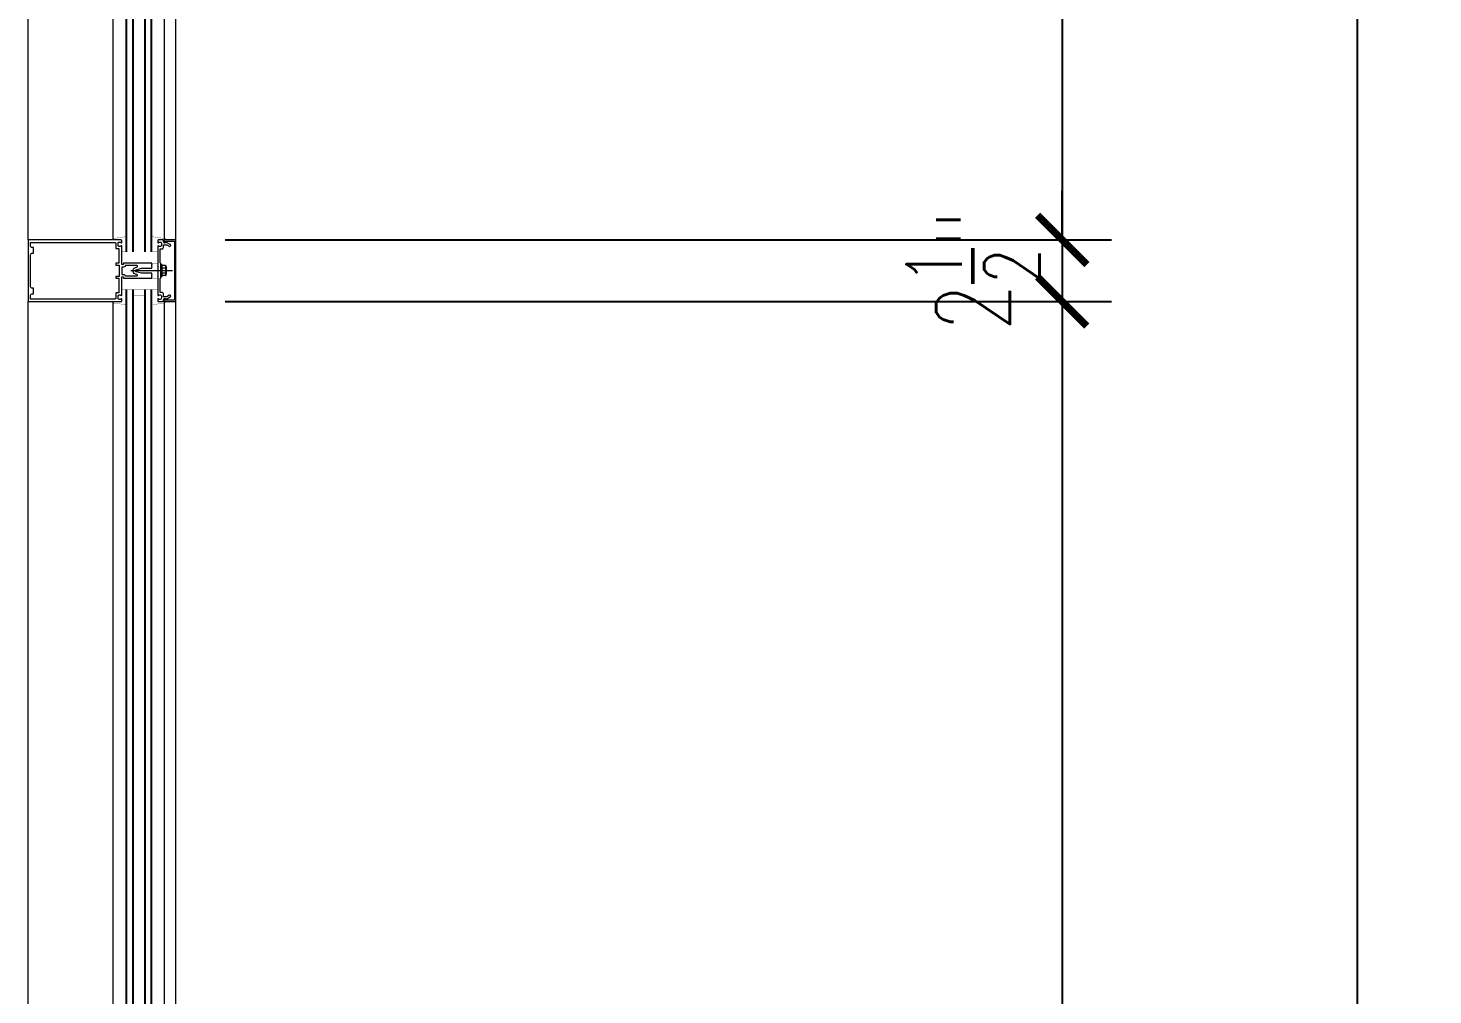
# Model space of a CAD drawing. Header units: inches. Extents: x 3850 to 5846, y -3 to 909.
# Drawn here: x 4372.1 to 4429.2, y 167.8 to 207.1 of the extents above; entities that cross this region are included whole.
import ezdxf

# ---------------------------------------------------------------- set-up
doc = ezdxf.new("R2010")
doc.units = ezdxf.units.IN
doc.header["$LTSCALE"] = 0.5
doc.header["$MEASUREMENT"] = 0
doc.layers.get('0').update_dxf_attribs({"lineweight": 18})
doc.layers.get('Defpoints').update_dxf_attribs({"color": 140, "lineweight": 18})
for name, color, linetype, lineweight in [('A-Anno-Dims', 211, 'Continuous', 18), ('A-Detl-Fine', 90, 'Continuous', 18), ('A-Detl-Medm', 31, 'Continuous', 25), ('A-Detl-Thin', 150, 'Continuous', 18), ('A-Detl-Wide', 213, 'Continuous', 50)]:
    doc.layers.add(name, color=color, linetype=linetype, lineweight=lineweight)
doc.styles.add('Arch-Dim', font='romans.shx', dxfattribs={"width": 0.75})
doc.dimstyles.new('Aec-Arch-I-96', dxfattribs={"dimscale": 96, "dimtxt": 0.09375, "dimasz": 0.0625, "dimexe": 0.0625, "dimexo": 0.0625, "dimgap": 0.03125, "dimtad": 1, "dimdec": 4, "dimzin": 3, "dimdsep": 46, "dimlunit": 4, "dimtxsty": 'Arch-Dim', "dimblk": 'ARCHTICK', "dimcen": 0.09375, "dimazin": 2, "dimtfac": 0.75, "dimtdec": 4, "dimtix": 1, "dimtmove": 2, "dimatfit": 2, "dimfxl": 1, "dimtolj": 1, "dimtzin": 0, "dimarcsym": 0})

# ---------------------------------------------------------------- blocks, each defined once
blk = doc.blocks.new('_ArchTick')
at = {"color": 0, "linetype": 'ByBlock', "const_width": 0.15}
blk.add_lwpolyline([(-0.5, -0.5), (0.5, 0.5)], dxfattribs=at)
blk = doc.blocks.new('*D109')
at = {"layer": 'A-Anno-Dims', "color": 0, "lineweight": -2, "transparency": 16777216}
for p, q in [((4380.12, 249.002), (4428.12, 249.002)), ((4426.12, 57), (4426.12, 249.002)), ((4380.12, 57), (4428.12, 57))]:
    blk.add_line(p, q, dxfattribs=at)
at = {"layer": 'Defpoints', "color": 0, "transparency": 16777216}
for p in [(4378.12, 249.002), (4426.12, 249.002), (4378.12, 57)]:
    blk.add_point(p, dxfattribs=at)
at = {"layer": 'A-Anno-Dims', "color": 0, "lineweight": -2, "transparency": 16777216, "xscale": 2, "yscale": 2, "zscale": 2}
for p, rotation in [((4426.12, 249.002), 90), ((4426.12, 57), 270)]:
    blk.add_blockref('_ArchTick', p, dxfattribs=dict(at, rotation=rotation))
at = {"layer": 'A-Anno-Dims', "color": 0, "transparency": 16777216, "insert": (4423.335, 153.001), "char_height": 3, "attachment_point": 5, "rotation": 90, "style": 'Arch-Dim'}
blk.add_mtext('\\A1;16\'-0"', dxfattribs=at)
blk = doc.blocks.new('*D114')
at = {"layer": 'A-Anno-Dims', "color": 0, "lineweight": -2, "transparency": 16777216}
for p, q in [((4380.12, 810.25), (4440.12, 810.25)), ((4438.12, 57), (4438.12, 810.25)), ((4380.12, 57), (4440.12, 57))]:
    blk.add_line(p, q, dxfattribs=at)
at = {"layer": 'Defpoints', "color": 0, "transparency": 16777216}
for p in [(4378.12, 810.25), (4438.12, 810.25), (4378.12, 57)]:
    blk.add_point(p, dxfattribs=at)
at = {"layer": 'A-Anno-Dims', "color": 0, "lineweight": -2, "transparency": 16777216, "xscale": 2, "yscale": 2, "zscale": 2}
for p, rotation in [((4438.12, 810.25), 90), ((4438.12, 57), 270)]:
    blk.add_blockref('_ArchTick', p, dxfattribs=dict(at, rotation=rotation))
at = {"layer": 'A-Anno-Dims', "color": 0, "transparency": 16777216, "insert": (4434.495, 433.625), "char_height": 3, "attachment_point": 5, "rotation": 90, "style": 'Arch-Dim'}
blk.add_mtext('\\A1;62\'-9{\\H0.750000x;\\S1/4;}"', dxfattribs=at)
blk = doc.blocks.new('*D145')
at = {"layer": 'A-Detl-Wide', "color": 0, "lineweight": -2, "transparency": 16777216}
for p, q in [((4380.12, 243), (4416.12, 243)), ((4414.12, 243), (4414.12, 198.499)), ((4380.12, 198.499), (4416.12, 198.499))]:
    blk.add_line(p, q, dxfattribs=at)
at = {"layer": 'Defpoints', "color": 0, "transparency": 16777216}
for p in [(4378.12, 243), (4378.12, 198.499), (4414.12, 198.499)]:
    blk.add_point(p, dxfattribs=at)
at = {"layer": 'A-Detl-Wide', "color": 0, "lineweight": -2, "transparency": 16777216, "xscale": 2, "yscale": 2, "zscale": 2}
for p, rotation in [((4414.12, 243), 90), ((4414.12, 198.499), 270)]:
    blk.add_blockref('_ArchTick', p, dxfattribs=dict(at, rotation=rotation))
at = {"layer": 'A-Detl-Wide', "color": 0, "transparency": 16777216, "insert": (4410.495, 220.75), "char_height": 3, "attachment_point": 5, "rotation": 90, "style": 'Arch-Dim'}
blk.add_mtext('\\A1;3\'-8{\\H0.750000x;\\S1/2;}"', dxfattribs=at)
blk = doc.blocks.new('*D146')
at = {"layer": 'A-Detl-Wide', "color": 0, "lineweight": -2, "transparency": 16777216}
for p, q in [((4414.12, 198.499), (4414.12, 200.499)), ((4380.12, 198.499), (4416.12, 198.499)), ((4414.12, 198.499), (4414.12, 195.999)), ((4380.12, 195.999), (4416.12, 195.999)), ((4414.12, 195.999), (4414.12, 193.999))]:
    blk.add_line(p, q, dxfattribs=at)
at = {"layer": 'Defpoints', "color": 0, "transparency": 16777216}
for p in [(4378.12, 198.499), (4378.12, 195.999), (4414.12, 195.999)]:
    blk.add_point(p, dxfattribs=at)
at = {"layer": 'A-Detl-Wide', "color": 0, "lineweight": -2, "transparency": 16777216, "xscale": 2, "yscale": 2, "zscale": 2}
for p, rotation in [((4414.12, 198.499), 270), ((4414.12, 195.999), 90)]:
    blk.add_blockref('_ArchTick', p, dxfattribs=dict(at, rotation=rotation))
at = {"layer": 'A-Detl-Wide', "color": 0, "transparency": 16777216, "insert": (4410.495, 197.249), "char_height": 3, "attachment_point": 5, "rotation": 90, "style": 'Arch-Dim'}
blk.add_mtext('\\A1;2{\\H0.750000x;\\S1/2;}"', dxfattribs=at)
blk = doc.blocks.new('*D147')
at = {"layer": 'A-Detl-Wide', "color": 0, "lineweight": -2, "transparency": 16777216}
for p, q in [((4380.12, 195.999), (4416.12, 195.999)), ((4414.12, 195.999), (4414.12, 90)), ((4380.12, 90), (4416.12, 90))]:
    blk.add_line(p, q, dxfattribs=at)
at = {"layer": 'Defpoints', "color": 0, "transparency": 16777216}
for p in [(4378.12, 195.999), (4378.12, 90), (4414.12, 90)]:
    blk.add_point(p, dxfattribs=at)
at = {"layer": 'A-Detl-Wide', "color": 0, "lineweight": -2, "transparency": 16777216, "xscale": 2, "yscale": 2, "zscale": 2}
for p, rotation in [((4414.12, 195.999), 90), ((4414.12, 90), 270)]:
    blk.add_blockref('_ArchTick', p, dxfattribs=dict(at, rotation=rotation))
at = {"layer": 'A-Detl-Wide', "color": 0, "transparency": 16777216, "insert": (4411.334, 143), "char_height": 3, "attachment_point": 5, "rotation": 90, "style": 'Arch-Dim'}
blk.add_mtext('\\A1;8\'-10"', dxfattribs=at)

msp = doc.modelspace()

# ---------------------------------------------------------------- linework, layer by layer
at = {"layer": 'A-Detl-Fine'}
for p, q in [((4375.58003, 198.55784), (4375.58001, 242.94097)), ((4377.65954, 198.49928), (4377.65952, 242.93949)), ((4375.58005, 198.55829), (4375.58005, 198.49928)), ((4377.67004, 198.55829), (4377.67004, 198.4975)), ((4377.55566, 197.5061), (4377.51566, 197.5061)), ((4377.51566, 197.5061), (4377.51566, 197.0061)), ((4377.55566, 197.5061), (4377.55566, 197.0061)), ((4377.69534, 197.45901), (4377.55566, 197.45901)), ((4377.69927, 197.44269), (4377.69927, 197.0695)), ((4377.71797, 197.44269), (4377.69927, 197.44269)), ((4377.98138, 197.24928), (4376.28757, 197.24928)), ((4377.55566, 197.0061), (4377.51566, 197.0061)), ((4377.69534, 197.35755), (4377.55566, 197.35755)), ((4377.69534, 197.15463), (4377.55566, 197.15463)), ((4377.69534, 197.05318), (4377.55566, 197.05318)), ((4377.71797, 197.0695), (4377.69927, 197.0695)), ((4377.73027, 197.40828), (4377.73027, 197.1039)), ((4375.58009, 90.06068), (4375.58005, 195.99928)), ((4375.58005, 195.94027), (4375.58005, 195.99928)), ((4377.6596, 90.06068), (4377.65956, 195.99928)), ((4377.67004, 195.94027), (4377.67004, 196.00107))]:
    msp.add_line(p, q, dxfattribs=at)
at = {"layer": 'A-Detl-Fine', "const_width": 0.01111}
for points in [[(4376.1198, 198.63478), (4375.58005, 198.55829)], [(4377.1198, 198.63627), (4377.67004, 198.55829)], [(4375.92128, 198.03059), (4376.1198, 198.03059)], [(4377.38665, 198.03059), (4377.14233, 198.03059)], [(4377.14258, 197.55515), (4377.38687, 197.55515)], [(4377.38687, 196.94341), (4377.14258, 196.94341)], [(4375.92128, 196.46798), (4376.1198, 196.46798)], [(4377.38665, 196.46798), (4377.14233, 196.46798)], [(4376.1198, 195.86378), (4375.58005, 195.94027)], [(4377.1198, 195.8623), (4377.67004, 195.94027)]]:
    msp.add_lwpolyline(points, dxfattribs=at)
at = {"layer": 'A-Detl-Fine', "linetype": 'Continuous', "const_width": 0.01111}
for points in [[(4377.14258, 197.49409), (4377.14258, 197.55515)], [(4377.14258, 196.94341), (4377.14258, 197.0045)]]:
    msp.add_lwpolyline(points, dxfattribs=at)
at = {"layer": 'A-Detl-Fine'}
for centre, radius, start, end in [((4377.67596, 197.40828), 0.05431, 290.9107, 69.0893), ((4377.56542, 197.2561), 0.16485, 322.0123, 37.9877), ((4377.67596, 197.1039), 0.05431, 290.9107, 69.0893)]:
    msp.add_arc(centre, radius, start, end, dxfattribs=at)
at = {"layer": 'A-Detl-Medm', "linetype": 'Continuous'}
for p, q in [((4376.11978, 198.01044), (4376.11976, 243.48859)), ((4376.36976, 243.48859), (4376.36978, 198.01044)), ((4376.86978, 198.01044), (4376.86976, 243.48859)), ((4377.11976, 243.48859), (4377.11978, 198.01044)), ((4376.11985, 89.5003), (4376.1198, 196.4879)), ((4376.3698, 196.4879), (4376.36985, 89.5003)), ((4376.86985, 89.5003), (4376.8698, 196.4879)), ((4377.1198, 196.4879), (4377.11985, 89.5003))]:
    msp.add_line(p, q, dxfattribs=at)
at = {"layer": 'A-Detl-Medm', "linetype": 'Continuous', "const_width": 0.01111}
for points in [[(4376.1198, 198.01067), (4377.1198, 198.01067)], [(4376.3698, 198.25497), (4376.8698, 198.25497)], [(4376.1198, 196.4879), (4377.1198, 196.4879)], [(4376.3698, 196.2436), (4376.8698, 196.2436)]]:
    msp.add_lwpolyline(points, dxfattribs=at)
at = {"layer": 'A-Detl-Thin'}
for p, q in [((4372.11967, 198.49928), (4372.11961, 242.99998)), ((4378.11978, 198.49928), (4378.11976, 242.99998)), ((4375.90151, 198.49928), (4372.11948, 198.49928)), ((4372.11948, 198.49928), (4372.11948, 195.99928)), ((4372.21721, 198.2452), (4372.21721, 198.40155)), ((4372.21721, 198.40155), (4375.64743, 198.40155)), ((4372.21725, 198.2452), (4372.21721, 198.2452)), ((4372.22523, 198.21562), (4372.21725, 198.2452)), ((4372.24626, 198.19458), (4372.22523, 198.21562)), ((4372.27585, 198.18658), (4372.24626, 198.19458)), ((4372.27585, 198.18657), (4372.27585, 198.18658)), ((4372.33448, 198.18657), (4372.27585, 198.18657)), ((4372.33448, 197.95691), (4372.33448, 198.18657)), ((4375.64743, 198.40155), (4375.64743, 198.40153)), ((4375.64743, 198.40153), (4375.66222, 198.39754)), ((4375.66222, 198.39754), (4375.67274, 198.38703)), ((4375.67274, 198.38703), (4375.67673, 198.37224)), ((4375.67673, 198.37224), (4375.67675, 198.37224)), ((4375.67675, 198.37224), (4375.67675, 198.1719)), ((4375.67675, 198.1719), (4375.67676, 198.1719)), ((4375.67676, 198.1719), (4375.67944, 198.16205)), ((4375.67944, 198.16205), (4375.68644, 198.15506)), ((4375.68644, 198.15506), (4375.69629, 198.15239)), ((4375.69629, 198.15239), (4375.69629, 198.15235)), ((4375.69629, 198.15235), (4375.7989, 198.15235)), ((4375.77447, 198.28038), (4375.77447, 198.36637)), ((4375.77447, 198.36637), (4375.77449, 198.36637)), ((4375.77449, 198.28038), (4375.77447, 198.28038)), ((4375.77449, 198.36637), (4375.78114, 198.39103)), ((4375.78114, 198.25573), (4375.77449, 198.28038)), ((4375.78114, 198.39103), (4375.79867, 198.40856)), ((4375.79867, 198.23819), (4375.78114, 198.25573)), ((4375.79867, 198.40856), (4375.82333, 198.41522)), ((4375.82333, 198.23153), (4375.79867, 198.23819)), ((4375.7989, 198.15235), (4375.7989, 197.55515)), ((4375.82333, 198.41522), (4375.8336, 198.41522)), ((4375.82333, 198.23151), (4375.82333, 198.23153)), ((4375.8336, 198.23151), (4375.82333, 198.23151)), ((4375.8336, 198.41522), (4375.8336, 198.4152)), ((4375.8336, 198.4152), (4375.8565, 198.41219)), ((4375.83362, 198.23153), (4375.8336, 198.23151)), ((4375.85654, 198.23456), (4375.83362, 198.23153)), ((4375.8565, 198.41219), (4375.87766, 198.40339)), ((4375.87771, 198.24337), (4375.85654, 198.23456)), ((4375.87766, 198.40339), (4375.89596, 198.38928)), ((4375.89601, 198.25751), (4375.87771, 198.24337)), ((4375.89596, 198.38928), (4375.89601, 198.3893)), ((4375.89601, 198.3893), (4375.90659, 198.38495)), ((4375.90659, 198.26181), (4375.89601, 198.25745)), ((4375.89601, 198.25745), (4375.89601, 198.25751)), ((4375.90151, 198.49924), (4375.90151, 198.49928)), ((4375.91136, 198.49658), (4375.90151, 198.49924)), ((4375.90659, 198.38495), (4375.91659, 198.38907)), ((4375.91659, 198.25768), (4375.90659, 198.26181)), ((4375.91836, 198.48958), (4375.91136, 198.49658)), ((4375.91659, 198.38907), (4375.92102, 198.39961)), ((4375.92102, 198.24715), (4375.91659, 198.25768)), ((4375.92102, 198.47974), (4375.91836, 198.48958)), ((4375.92106, 198.47974), (4375.92102, 198.47974)), ((4375.92102, 198.39961), (4375.92106, 198.39961)), ((4375.92106, 198.24715), (4375.92102, 198.24715)), ((4375.92106, 198.39961), (4375.92106, 198.47974)), ((4375.92106, 197.90318), (4375.92106, 198.24715)), ((4377.6273, 198.44064), (4377.62728, 198.44064)), ((4377.62728, 198.44064), (4377.62728, 198.4211)), ((4377.62728, 198.4211), (4377.62732, 198.4211)), ((4377.63532, 198.47021), (4377.6273, 198.44064)), ((4377.62732, 198.4211), (4377.63265, 198.40139)), ((4377.63265, 198.40139), (4377.64666, 198.38737)), ((4377.65634, 198.49123), (4377.63532, 198.47021)), ((4377.64666, 198.38737), (4377.66637, 198.38204)), ((4377.68591, 198.49924), (4377.65634, 198.49123)), ((4377.66637, 198.38204), (4377.68608, 198.38738)), ((4378.1198, 198.49928), (4377.68591, 198.49928)), ((4377.68591, 198.49928), (4377.68591, 198.49924)), ((4377.68608, 198.38738), (4377.70009, 198.40139)), ((4377.70009, 198.40139), (4377.70543, 198.4211)), ((4377.70543, 198.4211), (4377.70544, 198.4211)), ((4377.70544, 198.4211), (4377.70544, 198.4504)), ((4377.70544, 198.4504), (4378.06116, 198.4504)), ((4378.06116, 198.4504), (4378.06116, 196.04814)), ((4378.1198, 195.99928), (4378.1198, 198.49928)), ((4372.21721, 196.60027), (4372.21721, 197.89827)), ((4372.21721, 197.89827), (4372.21725, 197.89827)), ((4372.21725, 197.89827), (4372.22523, 197.92786)), ((4372.22523, 197.92786), (4372.24626, 197.9489)), ((4372.24626, 197.9489), (4372.27585, 197.9569)), ((4372.27585, 197.9569), (4372.27585, 197.95691)), ((4372.27585, 197.95691), (4372.33448, 197.95691)), ((4375.67678, 197.53561), (4375.67675, 197.53561)), ((4375.67675, 197.53561), (4375.67675, 197.49652)), ((4375.67675, 197.49652), (4375.67676, 197.49652)), ((4375.67676, 197.49652), (4375.67944, 197.48667)), ((4375.67944, 197.54546), (4375.67678, 197.53561)), ((4375.68644, 197.55246), (4375.67944, 197.54546)), ((4375.67944, 197.48667), (4375.68644, 197.47967)), ((4375.69629, 197.55513), (4375.68644, 197.55246)), ((4375.68644, 197.47967), (4375.69629, 197.47701)), ((4375.7989, 197.55515), (4375.69629, 197.55515)), ((4375.69629, 197.55515), (4375.69629, 197.55513)), ((4375.69629, 197.47701), (4375.69629, 197.47699)), ((4375.69629, 197.47699), (4375.82333, 197.47699)), ((4375.82333, 197.47699), (4375.82333, 197.0216)), ((4375.90639, 197.88851), (4375.92106, 197.90318)), ((4375.92106, 197.87385), (4375.90639, 197.88851)), ((4375.92106, 197.5063), (4375.92106, 197.87385)), ((4375.92239, 197.50137), (4375.92106, 197.5063)), ((4375.9259, 197.49787), (4375.92239, 197.50137)), ((4375.93082, 197.49653), (4375.9259, 197.49787)), ((4375.93082, 197.49652), (4375.93082, 197.49653)), ((4375.98555, 197.49652), (4375.93082, 197.49652)), ((4375.99048, 197.49788), (4375.98555, 197.49655)), ((4375.98555, 197.49655), (4375.98555, 197.49652)), ((4375.99398, 197.50137), (4375.99048, 197.49788)), ((4375.9953, 197.5063), (4375.99398, 197.50137)), ((4375.99532, 197.5063), (4375.9953, 197.5063)), ((4375.99533, 197.54539), (4375.99532, 197.54539)), ((4375.99532, 197.54539), (4375.99532, 197.5063)), ((4375.99668, 197.55031), (4375.99533, 197.54539)), ((4376.00018, 197.55381), (4375.99668, 197.55031)), ((4376.0051, 197.55515), (4376.00018, 197.55381)), ((4377.14258, 197.55515), (4376.0051, 197.55515)), ((4376.05732, 197.42627), (4376.02428, 197.40602)), ((4376.0813, 197.45748), (4376.05732, 197.42627)), ((4376.0813, 197.45744), (4376.0813, 197.45748)), ((4376.53424, 197.45744), (4376.0813, 197.45744)), ((4376.53424, 197.4574), (4376.53424, 197.45744)), ((4376.55878, 197.44444), (4376.53424, 197.4574)), ((4376.54183, 197.39981), (4376.56218, 197.4187)), ((4376.56218, 197.4187), (4376.55878, 197.44444)), ((4377.14258, 197.51606), (4377.14258, 197.55515)), ((4377.15724, 197.50142), (4377.14258, 197.51606)), ((4377.14258, 197.48675), (4377.15724, 197.50142)), ((4377.14258, 197.41541), (4377.14258, 197.48675)), ((4377.15724, 197.40075), (4377.14258, 197.41541)), ((4375.67678, 197.00205), (4375.67675, 197.00205)), ((4375.67675, 197.00205), (4375.67675, 196.96296)), ((4375.67675, 196.96296), (4375.67676, 196.96296)), ((4375.67676, 196.96296), (4375.67944, 196.95311)), ((4375.67944, 197.0119), (4375.67678, 197.00205)), ((4375.68644, 197.0189), (4375.67944, 197.0119)), ((4375.67944, 196.95311), (4375.68644, 196.94611)), ((4375.69629, 197.02158), (4375.68644, 197.0189)), ((4375.68644, 196.94611), (4375.69629, 196.94345)), ((4375.82333, 197.0216), (4375.69629, 197.0216)), ((4375.69629, 197.0216), (4375.69629, 197.02158)), ((4375.69629, 196.94345), (4375.69629, 196.94341)), ((4375.69629, 196.94341), (4375.7989, 196.94341)), ((4375.7989, 196.94341), (4375.7989, 196.34619)), ((4375.98555, 197.39881), (4375.92106, 197.39881)), ((4375.92106, 197.39881), (4375.92106, 197.09978)), ((4375.92106, 197.09978), (4375.98555, 197.09978)), ((4375.92106, 196.99229), (4375.92239, 196.99721)), ((4375.92106, 196.6247), (4375.92106, 196.99229)), ((4375.92239, 196.99721), (4375.9259, 197.00072)), ((4375.9259, 197.00072), (4375.93082, 197.00205)), ((4375.93082, 197.00205), (4375.98555, 197.00205)), ((4375.98555, 197.09978), (4375.98553, 197.09976)), ((4375.98553, 197.09976), (4376.02423, 197.0926)), ((4375.98559, 197.39882), (4375.98555, 197.39881)), ((4375.98555, 197.00205), (4375.98555, 197.00203)), ((4375.98555, 197.00203), (4375.99048, 197.00071)), ((4376.02428, 197.40602), (4375.98559, 197.39882)), ((4375.99048, 197.00071), (4375.99398, 196.99721)), ((4375.99398, 196.99721), (4375.9953, 196.99229)), ((4375.9953, 196.99229), (4375.99532, 196.99229)), ((4375.99532, 196.99229), (4375.99532, 196.9532)), ((4375.99532, 196.9532), (4375.99533, 196.9532)), ((4375.99533, 196.9532), (4375.99668, 196.94827)), ((4375.99668, 196.94827), (4376.00018, 196.94478)), ((4376.00018, 196.94478), (4376.0051, 196.94345)), ((4376.0051, 196.94345), (4376.0051, 196.94341)), ((4376.0051, 196.94341), (4377.14258, 196.94341)), ((4376.02423, 197.0926), (4376.05728, 197.07238)), ((4376.05728, 197.07238), (4376.08128, 197.04118)), ((4376.08128, 197.04118), (4376.0813, 197.04114)), ((4376.0813, 197.04114), (4376.53424, 197.04114)), ((4376.38244, 197.27414), (4376.39936, 197.32107)), ((4376.38244, 197.22443), (4376.38244, 197.27414)), ((4376.39936, 197.1775), (4376.38244, 197.22443)), ((4376.39936, 197.32107), (4376.43319, 197.35963)), ((4376.43319, 197.13893), (4376.39936, 197.1775)), ((4376.43319, 197.35963), (4376.48394, 197.38427)), ((4376.48394, 197.11429), (4376.43319, 197.13893)), ((4376.48154, 197.26636), (4376.50923, 197.28987)), ((4376.48154, 197.23221), (4376.48154, 197.26636)), ((4376.50923, 197.2087), (4376.48154, 197.23221)), ((4376.48393, 197.38429), (4376.54182, 197.39979)), ((4376.48394, 197.38427), (4376.48393, 197.38429)), ((4376.54182, 197.09877), (4376.48393, 197.11429)), ((4376.48393, 197.11429), (4376.48394, 197.11429)), ((4376.50923, 197.28989), (4376.72237, 197.34701)), ((4376.50923, 197.28987), (4376.50923, 197.28989)), ((4376.50923, 197.20868), (4376.50923, 197.2087)), ((4376.72237, 197.15157), (4376.50923, 197.20868)), ((4376.53424, 197.04116), (4376.55879, 197.05413)), ((4376.53424, 197.04114), (4376.53424, 197.04116)), ((4376.54182, 197.39979), (4376.54183, 197.39981)), ((4376.54182, 197.09875), (4376.54182, 197.09877)), ((4376.56217, 197.07988), (4376.54182, 197.09875)), ((4376.55879, 197.05413), (4376.56217, 197.07988)), ((4376.72237, 197.34701), (4377.14258, 197.34701)), ((4377.14258, 197.15157), (4376.72237, 197.15157)), ((4377.14258, 197.38611), (4377.15724, 197.40075)), ((4377.14258, 197.34701), (4377.14258, 197.38611)), ((4377.14258, 197.11248), (4377.14258, 197.15157)), ((4377.15724, 197.09781), (4377.14258, 197.11248)), ((4377.14258, 197.08315), (4377.15724, 197.09781)), ((4377.14258, 197.01183), (4377.14258, 197.08315)), ((4377.15724, 196.99717), (4377.14258, 197.01183)), ((4377.14258, 196.9825), (4377.15724, 196.99717)), ((4377.14258, 196.94341), (4377.14258, 196.9825)), ((4372.21725, 196.60027), (4372.21721, 196.60027)), ((4372.22523, 196.57069), (4372.21725, 196.60027)), ((4372.21725, 196.25336), (4372.22523, 196.28294)), ((4372.24626, 196.54965), (4372.22523, 196.57069)), ((4372.22523, 196.28294), (4372.24626, 196.30398)), ((4372.27585, 196.54165), (4372.24626, 196.54965)), ((4372.24626, 196.30398), (4372.27585, 196.31198)), ((4372.27585, 196.54163), (4372.27585, 196.54165)), ((4372.33448, 196.54163), (4372.27585, 196.54163)), ((4372.27585, 196.31198), (4372.27585, 196.312)), ((4372.27585, 196.312), (4372.33448, 196.312)), ((4372.33448, 196.312), (4372.33448, 196.54163)), ((4375.67678, 196.32664), (4375.67675, 196.32664)), ((4375.67675, 196.32664), (4375.67675, 196.12632)), ((4375.67944, 196.33649), (4375.67678, 196.32664)), ((4375.68644, 196.3435), (4375.67944, 196.33649)), ((4375.69629, 196.34617), (4375.68644, 196.3435)), ((4375.7989, 196.34619), (4375.69629, 196.34619)), ((4375.69629, 196.34619), (4375.69629, 196.34617)), ((4375.90639, 196.61005), (4375.92106, 196.6247)), ((4375.92106, 196.59539), (4375.90639, 196.61005)), ((4375.92106, 196.2514), (4375.92106, 196.59539)), ((4372.11948, 195.99928), (4375.90151, 195.99928)), ((4372.11985, 90.0003), (4372.11972, 195.99928)), ((4372.21721, 196.09701), (4372.21721, 196.25336)), ((4372.21721, 196.25336), (4372.21725, 196.25336)), ((4375.64743, 196.09701), (4372.21721, 196.09701)), ((4375.66223, 196.10103), (4375.64743, 196.09703)), ((4375.64743, 196.09703), (4375.64743, 196.09701)), ((4375.67275, 196.11154), (4375.66223, 196.10103)), ((4375.67673, 196.12632), (4375.67275, 196.11154)), ((4375.67675, 196.12632), (4375.67673, 196.12632)), ((4375.77447, 196.13218), (4375.77447, 196.21818)), ((4375.77447, 196.21818), (4375.77449, 196.21818)), ((4375.77449, 196.13218), (4375.77447, 196.13218)), ((4375.77449, 196.21818), (4375.78114, 196.24284)), ((4375.78114, 196.10752), (4375.77449, 196.13218)), ((4375.78114, 196.24284), (4375.79867, 196.26037)), ((4375.79867, 196.08999), (4375.78114, 196.10752)), ((4375.79867, 196.26037), (4375.82333, 196.26703)), ((4375.82333, 196.08332), (4375.79867, 196.08999)), ((4375.82333, 196.26703), (4375.8336, 196.26703)), ((4375.8336, 196.08332), (4375.82333, 196.08332)), ((4375.8336, 196.26703), (4375.8336, 196.26702)), ((4375.8336, 196.26702), (4375.8565, 196.264)), ((4375.83362, 196.08334), (4375.8336, 196.08332)), ((4375.85654, 196.08637), (4375.83362, 196.08334)), ((4375.8565, 196.264), (4375.87766, 196.2552)), ((4375.87771, 196.09518), (4375.85654, 196.08637)), ((4375.87766, 196.2552), (4375.89596, 196.24109)), ((4375.89601, 196.10932), (4375.87771, 196.09518)), ((4375.89596, 196.24109), (4375.89601, 196.24109)), ((4375.89601, 196.24109), (4375.90659, 196.23674)), ((4375.90659, 196.11362), (4375.89601, 196.10927)), ((4375.89601, 196.10927), (4375.89601, 196.10932)), ((4375.90151, 195.99932), (4375.91136, 196.00199)), ((4375.90151, 195.99928), (4375.90151, 195.99932)), ((4375.90659, 196.23674), (4375.91659, 196.24086)), ((4375.91659, 196.1095), (4375.90659, 196.11362)), ((4375.91136, 196.00199), (4375.91836, 196.00898)), ((4375.91659, 196.24086), (4375.92102, 196.2514)), ((4375.92102, 196.09896), (4375.91659, 196.1095)), ((4375.91836, 196.00898), (4375.92102, 196.01883)), ((4375.92102, 196.2514), (4375.92106, 196.2514)), ((4375.92106, 196.09896), (4375.92102, 196.09896)), ((4375.92102, 196.01883), (4375.92106, 196.01883)), ((4375.92106, 196.01883), (4375.92106, 196.09896)), ((4377.62732, 196.07747), (4377.62728, 196.07747)), ((4377.62728, 196.07747), (4377.62728, 196.05792)), ((4377.62728, 196.05792), (4377.62732, 196.05792)), ((4377.63265, 196.09717), (4377.62732, 196.07747)), ((4377.62732, 196.05792), (4377.63533, 196.02835)), ((4377.64666, 196.11118), (4377.63265, 196.09717)), ((4377.63533, 196.02835), (4377.65635, 196.00733)), ((4377.66637, 196.11652), (4377.64666, 196.11118)), ((4377.68591, 195.99932), (4377.65634, 196.00733)), ((4377.65635, 196.00733), (4377.68591, 195.99932)), ((4377.68608, 196.11119), (4377.66637, 196.11652)), ((4377.68591, 195.99932), (4377.68591, 195.99928)), ((4377.68591, 195.99928), (4377.68591, 195.99932)), ((4377.68591, 195.99928), (4378.1198, 195.99928)), ((4377.70008, 196.09719), (4377.68608, 196.11119)), ((4377.70543, 196.07747), (4377.70008, 196.09719)), ((4377.70544, 196.07747), (4377.70543, 196.07747)), ((4377.70544, 196.04814), (4377.70544, 196.07747)), ((4378.06116, 196.04814), (4377.70544, 196.04814)), ((4378.11985, 90.0003), (4378.1198, 195.99928))]:
    msp.add_line(p, q, dxfattribs=at)
msp.add_lwpolyline([(4377.85203, 198.24449), (4377.85205, 198.24451), (4377.87179, 198.23928), (4377.89093, 198.24442), (4377.90541, 198.25882), (4377.91064, 198.27856), (4377.9055, 198.2977), (4377.8911, 198.31218), (4377.89112, 198.3122), (4377.71266, 198.41522), (4377.71264, 198.41526), (4377.68014, 198.38371), (4377.63826, 198.39058), (4377.61753, 198.43086), (4377.6175, 198.43086), (4377.6175, 198.46995), (4377.61748, 198.46995), (4377.61347, 198.48474), (4377.60297, 198.49524), (4377.58819, 198.49924), (4377.58819, 198.49928), (4377.40642, 198.49928), (4377.40642, 198.49924), (4377.39657, 198.49658), (4377.38957, 198.48958), (4377.38691, 198.47974), (4377.38687, 198.47974), (4377.38687, 198.39961), (4377.38689, 198.39961), (4377.39134, 198.38907), (4377.40134, 198.38495), (4377.41192, 198.3893), (4377.41195, 198.38924), (4377.43024, 198.40337), (4377.45141, 198.41218), (4377.47434, 198.4152), (4377.47434, 198.41522), (4377.4846, 198.41522), (4377.4846, 198.4152), (4377.50925, 198.40856), (4377.52678, 198.39103), (4377.53344, 198.36637), (4377.53346, 198.36637), (4377.53346, 198.28038), (4377.53344, 198.28038), (4377.52679, 198.25574), (4377.50927, 198.23821), (4377.4846, 198.23155), (4377.4846, 198.23151), (4377.47434, 198.23151), (4377.47434, 198.23153), (4377.45142, 198.23455), (4377.43026, 198.24336), (4377.41195, 198.25749), (4377.41192, 198.25745), (4377.40134, 198.26181), (4377.39135, 198.25768), (4377.38691, 198.24715), (4377.38687, 198.24715), (4377.38687, 197.46917), (4377.37223, 197.45451), (4377.38687, 197.43984), (4377.38687, 197.05872), (4377.37223, 197.04408), (4377.38687, 197.02942), (4377.38687, 196.2514), (4377.38689, 196.2514), (4377.39134, 196.24086), (4377.40134, 196.23674), (4377.41192, 196.24109), (4377.41195, 196.24105), (4377.43024, 196.25518), (4377.45141, 196.26399), (4377.47434, 196.26702), (4377.47434, 196.26703), (4377.4846, 196.26703), (4377.4846, 196.26702), (4377.50925, 196.26037), (4377.52678, 196.24285), (4377.53344, 196.21818), (4377.53346, 196.21818), (4377.53346, 196.13218), (4377.53344, 196.13218), (4377.52679, 196.10753), (4377.50927, 196.09), (4377.4846, 196.08334), (4377.4846, 196.08332), (4377.47434, 196.08332), (4377.47434, 196.08334), (4377.45142, 196.08636), (4377.43026, 196.09517), (4377.41195, 196.1093), (4377.41192, 196.10927), (4377.40134, 196.11362), (4377.39135, 196.1095), (4377.38691, 196.09896), (4377.38687, 196.09896), (4377.38687, 196.01883), (4377.38691, 196.01883), (4377.38957, 196.00898), (4377.39657, 196.00199), (4377.40642, 195.99932), (4377.40642, 195.99928), (4377.58819, 195.99928), (4377.58819, 195.9993), (4377.60297, 196.0033), (4377.61348, 196.01382), (4377.61748, 196.02859), (4377.6175, 196.02859), (4377.6175, 196.06768), (4377.61753, 196.06768), (4377.63824, 196.10796), (4377.68012, 196.11485), (4377.71264, 196.08332), (4377.71266, 196.08332), (4377.89112, 196.18636), (4377.89112, 196.1864), (4377.90552, 196.20088), (4377.91064, 196.22001), (4377.90539, 196.23975), (4377.89092, 196.25416), (4377.87178, 196.25929), (4377.85205, 196.25405), (4377.85203, 196.25407), (4377.74925, 196.19472), (4377.6175, 196.19472), (4377.6175, 196.30613), (4377.61748, 196.30614), (4377.60946, 196.33571), (4377.58844, 196.35672), (4377.55888, 196.36473), (4377.55888, 196.36477), (4377.4846, 196.36477), (4377.4846, 196.93168), (4377.50903, 196.95613), (4377.50903, 197.23464), (4377.49437, 197.24928), (4377.50903, 197.26395), (4377.50903, 197.54245), (4377.4846, 197.56688), (4377.4846, 198.1338), (4377.55888, 198.1338), (4377.55888, 198.13382), (4377.58846, 198.14183), (4377.60948, 198.16286), (4377.61748, 198.19244), (4377.6175, 198.19242), (4377.6175, 198.30382), (4377.74925, 198.30382)], close=True, dxfattribs=at)

# ---------------------------------------------------------------- dimensions: what is measured, and where the dimension line sits
at = {"layer": 'A-Anno-Dims'}
for base, p1, p2, picture, middle in [((4438.12047, 810.24998), (4378.11991, 57.00008), (4378.11991, 810.24998), '*D114', (4434.49547, 433.62503)), ((4426.12025, 249.00238), (4378.11991, 56.99998), (4378.11991, 249.00238), '*D109', (4423.33453, 153.00118))]:
    dim = msp.add_linear_dim(base=base, p1=p1, p2=p2, angle=90, dimstyle='Aec-Arch-I-96', override={"dimscale": 32}, dxfattribs=at)
    dim.commit()
    dim.dimension.update_dxf_attribs({"geometry": picture, "text_midpoint": middle})
at = {"layer": 'A-Detl-Wide'}
for base, p1, p2, picture, middle in [((4414.12002, 198.49928), (4378.1198, 242.99998), (4378.1198, 198.49928), '*D145', (4410.49502, 220.74963)), ((4414.12002, 195.99928), (4378.1198, 198.49928), (4378.1198, 195.99928), '*D146', (4410.49502, 197.24928)), ((4414.12002, 90.0003), (4378.1198, 195.99928), (4378.11985, 90.0003), '*D147', (4411.33431, 142.99979))]:
    dim = msp.add_linear_dim(base=base, p1=p1, p2=p2, angle=90, dimstyle='Aec-Arch-I-96', override={"dimscale": 32}, dxfattribs=at)
    dim.commit()
    dim.dimension.update_dxf_attribs({"geometry": picture, "text_midpoint": middle})

doc.saveas('drawing.dxf')
